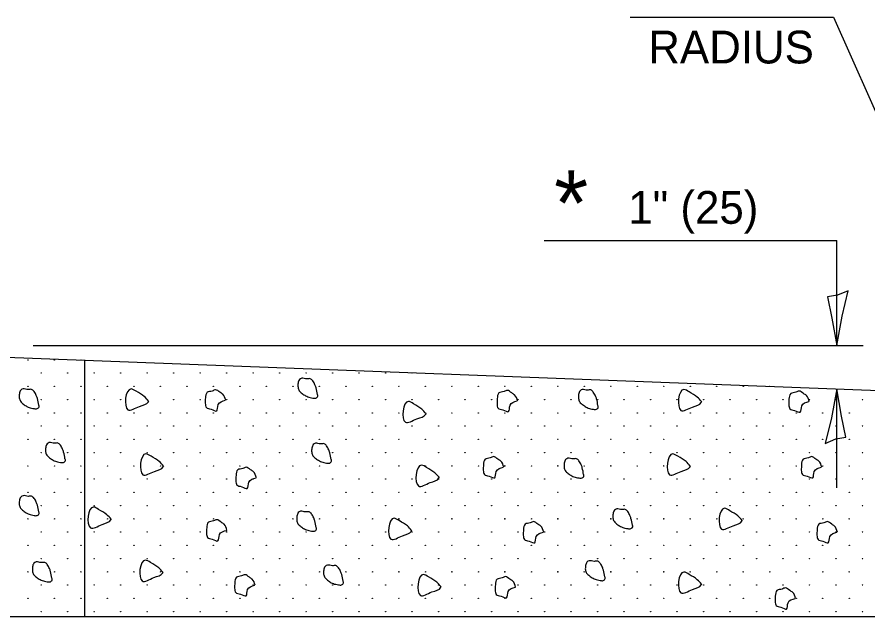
# Model space of a CAD drawing. Extents: x 10126 to 10806, y 10004 to 10444.
# Drawn here: x 10460.4 to 10534.4, y 10307.6 to 10359.8 of the extents above; entities that cross this region are included whole.
import ezdxf

# ---------------------------------------------------------------- set-up
doc = ezdxf.new("R2010")
doc.units = 0
for name, color, linetype in [('Design_PR_Back of Gutter or Curb line', 7, 'Continuous'), ('Design_PR_Roadway Dimensions', 7, 'Continuous'), ('Level 11', 7, 'Continuous'), ('Level 2', 7, 'Continuous'), ('Level 43', 7, 'Continuous'), ('Level 46', 7, 'Continuous'), ('Topo_Water Features', 7, 'Continuous')]:
    doc.layers.add(name, color=color, linetype=linetype)

msp = doc.modelspace()

# ---------------------------------------------------------------- linework, layer by layer
at = {"layer": 'Design_PR_Back of Gutter or Curb line'}
for p, q in [((10432.899, 10331.238), (10538.041, 10327.225)), ((10568.075, 10307.628), (10432.899, 10307.628))]:
    msp.add_line(p, q, dxfattribs=at)
at = {"layer": 'Level 11'}
for points in [[(10486.525, 10326.974), (10486.405, 10327.555), (10486.314, 10327.818), (10486.126, 10328.148), (10485.903, 10328.336), (10485.607, 10328.325), (10485.162, 10328.382), (10484.969, 10328.262), (10484.849, 10327.954), (10484.837, 10327.595), (10484.94, 10327.299), (10485.191, 10327.06), (10485.499, 10326.854), (10485.886, 10326.712), (10486.126, 10326.661), (10486.394, 10326.661), (10486.559, 10326.826), (10486.542, 10326.957)], [(10462.3, 10326.051), (10462.18, 10326.632), (10462.089, 10326.894), (10461.901, 10327.225), (10461.678, 10327.413), (10461.382, 10327.402), (10460.937, 10327.459), (10460.744, 10327.345), (10460.624, 10327.031), (10460.612, 10326.672), (10460.715, 10326.381), (10460.966, 10326.136), (10461.274, 10325.925), (10461.661, 10325.783), (10461.901, 10325.743), (10462.169, 10325.743), (10462.334, 10325.902), (10462.317, 10326.034)], [(10471.841, 10326.398), (10471.477, 10326.786), (10470.764, 10327.248), (10470.32, 10327.453), (10470.052, 10325.64), (10471.061, 10325.937), (10471.83, 10326.341), (10471.864, 10326.41)], [(10478.556, 10326.461), (10478.3, 10326.991), (10478.054, 10327.156), (10477.661, 10327.373), (10477.382, 10327.27), (10476.943, 10327.156), (10476.789, 10326.666), (10476.778, 10326.205), (10476.869, 10325.834), (10477.279, 10325.692), (10477.769, 10325.538), (10477.906, 10326.085), (10478.533, 10326.461)], [(10503.921, 10326.404), (10503.665, 10326.934), (10503.419, 10327.099), (10503.032, 10327.322), (10502.747, 10327.219), (10502.302, 10327.099), (10502.154, 10326.609), (10502.143, 10326.148), (10502.234, 10325.777), (10502.644, 10325.635), (10503.134, 10325.481), (10503.271, 10326.028), (10503.898, 10326.404)], [(10510.909, 10325.999), (10510.795, 10326.575), (10510.704, 10326.837), (10510.51, 10327.168), (10510.294, 10327.362), (10509.992, 10327.345), (10509.547, 10327.402), (10509.353, 10327.288), (10509.233, 10326.974), (10509.222, 10326.615), (10509.325, 10326.324), (10509.575, 10326.085), (10509.889, 10325.874), (10510.271, 10325.731), (10510.51, 10325.686), (10510.778, 10325.686), (10510.943, 10325.845), (10510.932, 10325.977)], [(10519.915, 10326.347), (10519.55, 10326.729), (10518.832, 10327.191), (10518.388, 10327.402), (10518.125, 10325.589), (10519.129, 10325.88), (10519.898, 10326.284), (10519.932, 10326.358)], [(10529.286, 10326.347), (10529.035, 10326.883), (10528.784, 10327.042), (10528.397, 10327.265), (10528.112, 10327.162), (10527.673, 10327.042), (10527.519, 10326.552), (10527.508, 10326.096), (10527.599, 10325.72), (10528.009, 10325.578), (10528.499, 10325.429), (10528.636, 10325.977), (10529.258, 10326.347)], [(10495.958, 10325.31), (10495.593, 10325.697), (10494.875, 10326.159), (10494.436, 10326.37), (10494.168, 10324.557), (10495.177, 10324.854), (10495.947, 10325.253), (10495.981, 10325.327)], [(10464.58, 10321.382), (10464.466, 10321.958), (10464.374, 10322.22), (10464.181, 10322.557), (10463.964, 10322.745), (10463.662, 10322.728), (10463.217, 10322.79), (10463.024, 10322.671), (10462.904, 10322.357), (10462.892, 10321.998), (10462.995, 10321.707), (10463.246, 10321.468), (10463.559, 10321.257), (10463.941, 10321.114), (10464.181, 10321.069), (10464.449, 10321.069), (10464.614, 10321.228), (10464.597, 10321.36)], [(10487.722, 10321.325), (10487.602, 10321.907), (10487.511, 10322.163), (10487.323, 10322.5), (10487.1, 10322.688), (10486.798, 10322.676), (10486.354, 10322.733), (10486.16, 10322.614), (10486.046, 10322.306), (10486.029, 10321.947), (10486.137, 10321.65), (10486.382, 10321.411), (10486.696, 10321.2), (10487.083, 10321.057), (10487.323, 10321.012), (10487.591, 10321.012), (10487.75, 10321.177), (10487.739, 10321.308)], [(10473.147, 10320.75), (10472.782, 10321.137), (10472.064, 10321.593), (10471.619, 10321.804), (10471.351, 10319.997), (10472.366, 10320.288), (10473.13, 10320.693), (10473.164, 10320.761)], [(10518.935, 10320.75), (10518.57, 10321.137), (10517.858, 10321.593), (10517.413, 10321.804), (10517.145, 10319.997), (10518.154, 10320.288), (10518.923, 10320.693), (10518.958, 10320.761)], [(10502.724, 10320.647), (10502.473, 10321.177), (10502.222, 10321.342), (10501.835, 10321.565), (10501.556, 10321.462), (10501.111, 10321.342), (10500.957, 10320.852), (10500.946, 10320.391), (10501.037, 10320.02), (10501.447, 10319.878), (10501.937, 10319.724), (10502.074, 10320.271), (10502.701, 10320.647)], [(10509.661, 10320.02), (10509.547, 10320.601), (10509.456, 10320.864), (10509.262, 10321.194), (10509.04, 10321.382), (10508.743, 10321.371), (10508.299, 10321.428), (10508.105, 10321.314), (10507.985, 10321), (10507.974, 10320.641), (10508.076, 10320.351), (10508.327, 10320.106), (10508.641, 10319.895), (10509.023, 10319.752), (10509.262, 10319.712), (10509.53, 10319.712), (10509.695, 10319.872), (10509.678, 10320.003)], [(10530.375, 10320.647), (10530.118, 10321.177), (10529.867, 10321.342), (10529.48, 10321.565), (10529.201, 10321.462), (10528.756, 10321.342), (10528.608, 10320.852), (10528.591, 10320.391), (10528.682, 10320.02), (10529.098, 10319.878), (10529.582, 10319.724), (10529.719, 10320.271), (10530.346, 10320.647)], [(10481.218, 10319.724), (10480.961, 10320.259), (10480.716, 10320.419), (10480.323, 10320.641), (10480.044, 10320.533), (10479.605, 10320.419), (10479.451, 10319.929), (10479.44, 10319.467), (10479.531, 10319.097), (10479.941, 10318.954), (10480.426, 10318.8), (10480.568, 10319.347), (10481.189, 10319.724)], [(10497.098, 10319.775), (10496.733, 10320.157), (10496.021, 10320.619), (10495.576, 10320.829), (10495.308, 10319.017), (10496.317, 10319.308), (10497.087, 10319.712), (10497.121, 10319.786)], [(10462.3, 10316.765), (10462.18, 10317.347), (10462.089, 10317.603), (10461.901, 10317.94), (10461.678, 10318.128), (10461.382, 10318.111), (10460.937, 10318.173), (10460.744, 10318.054), (10460.624, 10317.74), (10460.612, 10317.387), (10460.715, 10317.09), (10460.966, 10316.851), (10461.274, 10316.64), (10461.661, 10316.497), (10461.901, 10316.452), (10462.169, 10316.452), (10462.334, 10316.617), (10462.317, 10316.748)], [(10468.587, 10316.133), (10468.222, 10316.515), (10467.504, 10316.982), (10467.059, 10317.187), (10466.791, 10315.38), (10467.806, 10315.671), (10468.57, 10316.076), (10468.604, 10316.144)], [(10486.416, 10315.403), (10486.297, 10315.984), (10486.205, 10316.247), (10486.017, 10316.577), (10485.795, 10316.765), (10485.499, 10316.754), (10485.054, 10316.817), (10484.86, 10316.697), (10484.741, 10316.383), (10484.729, 10316.024), (10484.832, 10315.734), (10485.083, 10315.494), (10485.39, 10315.283), (10485.778, 10315.141), (10486.017, 10315.095), (10486.285, 10315.095), (10486.445, 10315.255), (10486.433, 10315.386)], [(10513.902, 10315.62), (10513.782, 10316.201), (10513.691, 10316.463), (10513.503, 10316.794), (10513.28, 10316.982), (10512.984, 10316.971), (10512.539, 10317.028), (10512.34, 10316.908), (10512.226, 10316.6), (10512.209, 10316.241), (10512.317, 10315.945), (10512.562, 10315.705), (10512.876, 10315.494), (10513.263, 10315.357), (10513.503, 10315.312), (10513.771, 10315.312), (10513.93, 10315.471), (10513.919, 10315.603)], [(10523.444, 10316.024), (10523.079, 10316.406), (10522.366, 10316.868), (10521.922, 10317.079), (10521.654, 10315.266), (10522.663, 10315.563), (10523.432, 10315.967), (10523.461, 10316.036)], [(10478.664, 10315.158), (10478.414, 10315.694), (10478.163, 10315.859), (10477.775, 10316.081), (10477.49, 10315.973), (10477.051, 10315.859), (10476.903, 10315.369), (10476.886, 10314.907), (10476.977, 10314.537), (10477.388, 10314.388), (10477.878, 10314.24), (10478.015, 10314.787), (10478.636, 10315.158)], [(10494.71, 10315.158), (10494.345, 10315.54), (10493.627, 10316.002), (10493.188, 10316.212), (10492.92, 10314.4), (10493.929, 10314.691), (10494.698, 10315.095), (10494.733, 10315.169)], [(10506.201, 10314.998), (10505.95, 10315.528), (10505.699, 10315.694), (10505.312, 10315.916), (10505.033, 10315.813), (10504.588, 10315.694), (10504.44, 10315.204), (10504.423, 10314.742), (10504.514, 10314.371), (10504.924, 10314.229), (10505.414, 10314.075), (10505.551, 10314.622), (10506.178, 10314.998)], [(10531.731, 10314.998), (10531.475, 10315.528), (10531.23, 10315.694), (10530.836, 10315.916), (10530.557, 10315.813), (10530.118, 10315.694), (10529.964, 10315.204), (10529.953, 10314.742), (10530.044, 10314.371), (10530.455, 10314.229), (10530.939, 10314.075), (10531.082, 10314.622), (10531.703, 10314.998)], [(10463.44, 10311.008), (10463.32, 10311.584), (10463.229, 10311.846), (10463.041, 10312.177), (10462.818, 10312.365), (10462.516, 10312.354), (10462.077, 10312.416), (10461.878, 10312.297), (10461.764, 10311.983), (10461.752, 10311.624), (10461.855, 10311.333), (10462.1, 10311.088), (10462.414, 10310.883), (10462.801, 10310.74), (10463.041, 10310.695), (10463.309, 10310.695), (10463.474, 10310.854), (10463.457, 10310.986)], [(10473.09, 10311.516), (10472.725, 10311.898), (10472.012, 10312.365), (10471.568, 10312.57), (10471.3, 10310.758), (10472.309, 10311.054), (10473.078, 10311.459), (10473.113, 10311.527)], [(10488.753, 10310.735), (10488.634, 10311.316), (10488.542, 10311.573), (10488.354, 10311.909), (10488.132, 10312.097), (10487.83, 10312.08), (10487.391, 10312.143), (10487.192, 10312.023), (10487.078, 10311.709), (10487.066, 10311.356), (10487.169, 10311.06), (10487.414, 10310.82), (10487.727, 10310.609), (10488.115, 10310.467), (10488.354, 10310.421), (10488.622, 10310.421), (10488.782, 10310.587), (10488.77, 10310.718)], [(10511.508, 10311.111), (10511.388, 10311.692), (10511.297, 10311.955), (10511.114, 10312.285), (10510.892, 10312.473), (10510.59, 10312.462), (10510.145, 10312.519), (10509.952, 10312.405), (10509.838, 10312.091), (10509.821, 10311.732), (10509.929, 10311.436), (10510.174, 10311.196), (10510.487, 10310.991), (10510.869, 10310.849), (10511.114, 10310.797), (10511.377, 10310.797), (10511.542, 10310.963), (10511.531, 10311.094)], [(10519.915, 10310.484), (10519.55, 10310.866), (10518.832, 10311.333), (10518.388, 10311.538), (10518.125, 10309.726), (10519.129, 10310.022), (10519.898, 10310.427), (10519.932, 10310.495)], [(10481.11, 10310.381), (10480.859, 10310.911), (10480.608, 10311.077), (10480.22, 10311.299), (10479.935, 10311.196), (10479.497, 10311.077), (10479.343, 10310.592), (10479.331, 10310.125), (10479.422, 10309.754), (10479.833, 10309.612), (10480.323, 10309.464), (10480.46, 10310.011), (10481.081, 10310.381)], [(10497.263, 10310.267), (10496.899, 10310.649), (10496.18, 10311.111), (10495.736, 10311.322), (10495.474, 10309.509), (10496.483, 10309.806), (10497.252, 10310.21), (10497.281, 10310.279)], [(10503.756, 10310.216), (10503.505, 10310.752), (10503.26, 10310.911), (10502.867, 10311.134), (10502.587, 10311.031), (10502.143, 10310.911), (10501.994, 10310.427), (10501.977, 10309.965), (10502.069, 10309.589), (10502.485, 10309.447), (10502.969, 10309.298), (10503.106, 10309.846), (10503.733, 10310.216)], [(10528.095, 10309.241), (10527.838, 10309.771), (10527.587, 10309.937), (10527.2, 10310.159), (10526.921, 10310.056), (10526.476, 10309.937), (10526.328, 10309.447), (10526.316, 10308.985), (10526.408, 10308.614), (10526.818, 10308.472), (10527.302, 10308.318), (10527.439, 10308.865), (10528.066, 10309.241)]]:
    msp.add_spline(points, degree=3, dxfattribs=at)
at = {"layer": 'Level 2'}
for centre in [(10461.361, 10329.977), (10463.665, 10329.977), (10465.968, 10329.977), (10462.513, 10328.825), (10464.816, 10328.825), (10467.119, 10328.825), (10469.422, 10328.825), (10471.726, 10328.825), (10474.029, 10328.825), (10476.332, 10328.825), (10478.635, 10328.825), (10480.938, 10328.825), (10483.241, 10328.825), (10485.544, 10328.825), (10487.848, 10328.825), (10490.151, 10328.825), (10492.454, 10328.825), (10494.757, 10328.825), (10461.361, 10327.674), (10463.665, 10327.674), (10465.968, 10327.674), (10468.271, 10327.674), (10470.574, 10327.674), (10472.877, 10327.674), (10475.18, 10327.674), (10477.483, 10327.674), (10479.787, 10327.674), (10482.09, 10327.674), (10484.393, 10327.674), (10486.696, 10327.674), (10488.999, 10327.674), (10491.302, 10327.674), (10493.605, 10327.674), (10495.909, 10327.674), (10498.212, 10327.674), (10500.515, 10327.674), (10502.818, 10327.674), (10505.121, 10327.674), (10507.424, 10327.674), (10509.727, 10327.674), (10512.031, 10327.674), (10514.334, 10327.674), (10516.637, 10327.674), (10518.94, 10327.674), (10521.243, 10327.674), (10523.546, 10327.674), (10525.85, 10327.674), (10462.513, 10326.522), (10464.816, 10326.522), (10467.119, 10326.522), (10469.422, 10326.522), (10471.726, 10326.522), (10474.029, 10326.522), (10476.332, 10326.522), (10478.635, 10326.522), (10480.938, 10326.522), (10483.241, 10326.522), (10485.544, 10326.522), (10487.848, 10326.522), (10490.151, 10326.522), (10492.454, 10326.522), (10494.757, 10326.522), (10497.06, 10326.522), (10499.363, 10326.522), (10501.666, 10326.522), (10503.97, 10326.522), (10506.273, 10326.522), (10508.576, 10326.522), (10510.879, 10326.522), (10513.182, 10326.522), (10515.485, 10326.522), (10517.788, 10326.522), (10520.092, 10326.522), (10522.395, 10326.522), (10524.698, 10326.522), (10527.001, 10326.522), (10529.304, 10326.522), (10531.607, 10326.522), (10533.911, 10326.522), (10461.361, 10325.37), (10463.665, 10325.37), (10465.968, 10325.37), (10468.271, 10325.37), (10470.574, 10325.37), (10472.877, 10325.37), (10475.18, 10325.37), (10477.483, 10325.37), (10479.787, 10325.37), (10482.09, 10325.37), (10484.393, 10325.37), (10486.696, 10325.37), (10488.999, 10325.37), (10491.302, 10325.37), (10493.605, 10325.37), (10495.909, 10325.37), (10498.212, 10325.37), (10500.515, 10325.37), (10502.818, 10325.37), (10505.121, 10325.37), (10507.424, 10325.37), (10509.727, 10325.37), (10512.031, 10325.37), (10514.334, 10325.37), (10516.637, 10325.37), (10518.94, 10325.37), (10521.243, 10325.37), (10523.546, 10325.37), (10525.85, 10325.37), (10528.153, 10325.37), (10530.456, 10325.37), (10532.759, 10325.37), (10462.513, 10324.219), (10464.816, 10324.219), (10467.119, 10324.219), (10469.422, 10324.219), (10471.726, 10324.219), (10474.029, 10324.219), (10476.332, 10324.219), (10478.635, 10324.219), (10480.938, 10324.219), (10483.241, 10324.219), (10485.544, 10324.219), (10487.848, 10324.219), (10490.151, 10324.219), (10492.454, 10324.219), (10494.757, 10324.219), (10497.06, 10324.219), (10499.363, 10324.219), (10501.666, 10324.219), (10503.97, 10324.219), (10506.273, 10324.219), (10508.576, 10324.219), (10510.879, 10324.219), (10513.182, 10324.219), (10515.485, 10324.219), (10517.788, 10324.219), (10520.092, 10324.219), (10522.395, 10324.219), (10524.698, 10324.219), (10527.001, 10324.219), (10529.304, 10324.219), (10531.607, 10324.219), (10533.911, 10324.219), (10461.361, 10323.067), (10463.665, 10323.067), (10465.968, 10323.067), (10468.271, 10323.067), (10470.574, 10323.067), (10472.877, 10323.067), (10475.18, 10323.067), (10477.483, 10323.067), (10479.787, 10323.067), (10482.09, 10323.067), (10484.393, 10323.067), (10486.696, 10323.067), (10488.999, 10323.067), (10491.302, 10323.067), (10493.605, 10323.067), (10495.909, 10323.067), (10498.212, 10323.067), (10500.515, 10323.067), (10502.818, 10323.067), (10505.121, 10323.067), (10507.424, 10323.067), (10509.727, 10323.067), (10512.031, 10323.067), (10514.334, 10323.067), (10516.637, 10323.067), (10518.94, 10323.067), (10521.243, 10323.067), (10523.546, 10323.067), (10525.85, 10323.067), (10528.153, 10323.067), (10530.456, 10323.067), (10532.759, 10323.067), (10462.513, 10321.916), (10464.816, 10321.916), (10467.119, 10321.916), (10469.422, 10321.916), (10471.726, 10321.916), (10474.029, 10321.916), (10476.332, 10321.916), (10478.635, 10321.916), (10480.938, 10321.916), (10483.241, 10321.916), (10485.544, 10321.916), (10487.848, 10321.916), (10490.151, 10321.916), (10492.454, 10321.916), (10494.757, 10321.916), (10497.06, 10321.916), (10499.363, 10321.916), (10501.666, 10321.916), (10503.97, 10321.916), (10506.273, 10321.916), (10508.576, 10321.916), (10510.879, 10321.916), (10513.182, 10321.916), (10515.485, 10321.916), (10517.788, 10321.916), (10520.092, 10321.916), (10522.395, 10321.916), (10524.698, 10321.916), (10527.001, 10321.916), (10529.304, 10321.916), (10531.607, 10321.916), (10533.911, 10321.916), (10461.361, 10320.764), (10463.665, 10320.764), (10465.968, 10320.764), (10468.271, 10320.764), (10470.574, 10320.764), (10472.877, 10320.764), (10475.18, 10320.764), (10477.483, 10320.764), (10479.787, 10320.764), (10482.09, 10320.764), (10484.393, 10320.764), (10486.696, 10320.764), (10488.999, 10320.764), (10491.302, 10320.764), (10493.605, 10320.764), (10495.909, 10320.764), (10498.212, 10320.764), (10500.515, 10320.764), (10502.818, 10320.764), (10505.121, 10320.764), (10507.424, 10320.764), (10509.727, 10320.764), (10512.031, 10320.764), (10514.334, 10320.764), (10516.637, 10320.764), (10518.94, 10320.764), (10521.243, 10320.764), (10523.546, 10320.764), (10525.85, 10320.764), (10528.153, 10320.764), (10530.456, 10320.764), (10532.759, 10320.764), (10462.513, 10319.613), (10464.816, 10319.613), (10467.119, 10319.613), (10469.422, 10319.613), (10471.726, 10319.613), (10474.029, 10319.613), (10476.332, 10319.613), (10478.635, 10319.613), (10480.938, 10319.613), (10483.241, 10319.613), (10485.544, 10319.613), (10487.848, 10319.613), (10490.151, 10319.613), (10492.454, 10319.613), (10494.757, 10319.613), (10497.06, 10319.613), (10499.363, 10319.613), (10501.666, 10319.613), (10503.97, 10319.613), (10506.273, 10319.613), (10508.576, 10319.613), (10510.879, 10319.613), (10513.182, 10319.613), (10515.485, 10319.613), (10517.788, 10319.613), (10520.092, 10319.613), (10522.395, 10319.613), (10524.698, 10319.613), (10527.001, 10319.613), (10529.304, 10319.613), (10531.607, 10319.613), (10533.911, 10319.613), (10461.361, 10318.461), (10463.665, 10318.461), (10465.968, 10318.461), (10468.271, 10318.461), (10470.574, 10318.461), (10472.877, 10318.461), (10475.18, 10318.461), (10477.483, 10318.461), (10479.787, 10318.461), (10482.09, 10318.461), (10484.393, 10318.461), (10486.696, 10318.461), (10488.999, 10318.461), (10491.302, 10318.461), (10493.605, 10318.461), (10495.909, 10318.461), (10498.212, 10318.461), (10500.515, 10318.461), (10502.818, 10318.461), (10505.121, 10318.461), (10507.424, 10318.461), (10509.727, 10318.461), (10512.031, 10318.461), (10514.334, 10318.461), (10516.637, 10318.461), (10518.94, 10318.461), (10521.243, 10318.461), (10523.546, 10318.461), (10525.85, 10318.461), (10528.153, 10318.461), (10530.456, 10318.461), (10532.759, 10318.461), (10462.513, 10317.309), (10464.816, 10317.309), (10467.119, 10317.309), (10469.422, 10317.309), (10471.726, 10317.309), (10474.029, 10317.309), (10476.332, 10317.309), (10478.635, 10317.309), (10480.938, 10317.309), (10483.241, 10317.309), (10485.544, 10317.309), (10487.848, 10317.309), (10490.151, 10317.309), (10492.454, 10317.309), (10494.757, 10317.309), (10497.06, 10317.309), (10499.363, 10317.309), (10501.666, 10317.309), (10503.97, 10317.309), (10506.273, 10317.309), (10508.576, 10317.309), (10510.879, 10317.309), (10513.182, 10317.309), (10515.485, 10317.309), (10517.788, 10317.309), (10520.092, 10317.309), (10522.395, 10317.309), (10524.698, 10317.309), (10527.001, 10317.309), (10529.304, 10317.309), (10531.607, 10317.309), (10533.911, 10317.309), (10461.361, 10316.158), (10463.665, 10316.158), (10465.968, 10316.158), (10468.271, 10316.158), (10470.574, 10316.158), (10472.877, 10316.158), (10475.18, 10316.158), (10477.483, 10316.158), (10479.787, 10316.158), (10482.09, 10316.158), (10484.393, 10316.158), (10486.696, 10316.158), (10488.999, 10316.158), (10491.302, 10316.158), (10493.605, 10316.158), (10495.909, 10316.158), (10498.212, 10316.158), (10500.515, 10316.158), (10502.818, 10316.158), (10505.121, 10316.158), (10507.424, 10316.158), (10509.727, 10316.158), (10512.031, 10316.158), (10514.334, 10316.158), (10516.637, 10316.158), (10518.94, 10316.158), (10521.243, 10316.158), (10523.546, 10316.158), (10525.85, 10316.158), (10528.153, 10316.158), (10530.456, 10316.158), (10532.759, 10316.158), (10462.513, 10315.006), (10464.816, 10315.006), (10467.119, 10315.006), (10469.422, 10315.006), (10471.726, 10315.006), (10474.029, 10315.006), (10476.332, 10315.006), (10478.635, 10315.006), (10480.938, 10315.006), (10483.241, 10315.006), (10485.544, 10315.006), (10487.848, 10315.006), (10490.151, 10315.006), (10492.454, 10315.006), (10494.757, 10315.006), (10497.06, 10315.006), (10499.363, 10315.006), (10501.666, 10315.006), (10503.97, 10315.006), (10506.273, 10315.006), (10508.576, 10315.006), (10510.879, 10315.006), (10513.182, 10315.006), (10515.485, 10315.006), (10517.788, 10315.006), (10520.092, 10315.006), (10522.395, 10315.006), (10524.698, 10315.006), (10527.001, 10315.006), (10529.304, 10315.006), (10531.607, 10315.006), (10533.911, 10315.006), (10461.361, 10313.855), (10463.665, 10313.855), (10465.968, 10313.855), (10468.271, 10313.855), (10470.574, 10313.855), (10472.877, 10313.855), (10475.18, 10313.855), (10477.483, 10313.855), (10479.787, 10313.855), (10482.09, 10313.855), (10484.393, 10313.855), (10486.696, 10313.855), (10488.999, 10313.855), (10491.302, 10313.855), (10493.605, 10313.855), (10495.909, 10313.855), (10498.212, 10313.855), (10500.515, 10313.855), (10502.818, 10313.855), (10505.121, 10313.855), (10507.424, 10313.855), (10509.727, 10313.855), (10512.031, 10313.855), (10514.334, 10313.855), (10516.637, 10313.855), (10518.94, 10313.855), (10521.243, 10313.855), (10523.546, 10313.855), (10525.85, 10313.855), (10528.153, 10313.855), (10530.456, 10313.855), (10532.759, 10313.855), (10462.513, 10312.703), (10464.816, 10312.703), (10467.119, 10312.703), (10469.422, 10312.703), (10471.726, 10312.703), (10474.029, 10312.703), (10476.332, 10312.703), (10478.635, 10312.703), (10480.938, 10312.703), (10483.241, 10312.703), (10485.544, 10312.703), (10487.848, 10312.703), (10490.151, 10312.703), (10492.454, 10312.703), (10494.757, 10312.703), (10497.06, 10312.703), (10499.363, 10312.703), (10501.666, 10312.703), (10503.97, 10312.703), (10506.273, 10312.703), (10508.576, 10312.703), (10510.879, 10312.703), (10513.182, 10312.703), (10515.485, 10312.703), (10517.788, 10312.703), (10520.092, 10312.703), (10522.395, 10312.703), (10524.698, 10312.703), (10527.001, 10312.703), (10529.304, 10312.703), (10531.607, 10312.703), (10533.911, 10312.703), (10461.361, 10311.552), (10463.665, 10311.552), (10465.968, 10311.552), (10468.271, 10311.552), (10470.574, 10311.552), (10472.877, 10311.552), (10475.18, 10311.552), (10477.483, 10311.552), (10479.787, 10311.552), (10482.09, 10311.552), (10484.393, 10311.552), (10486.696, 10311.552), (10488.999, 10311.552), (10491.302, 10311.552), (10493.605, 10311.552), (10495.909, 10311.552), (10498.212, 10311.552), (10500.515, 10311.552), (10502.818, 10311.552), (10505.121, 10311.552), (10507.424, 10311.552), (10509.727, 10311.552), (10512.031, 10311.552), (10514.334, 10311.552), (10516.637, 10311.552), (10518.94, 10311.552), (10521.243, 10311.552), (10523.546, 10311.552), (10525.85, 10311.552), (10528.153, 10311.552), (10530.456, 10311.552), (10532.759, 10311.552), (10462.513, 10310.4), (10464.816, 10310.4), (10467.119, 10310.4), (10469.422, 10310.4), (10471.726, 10310.4), (10474.029, 10310.4), (10476.332, 10310.4), (10478.635, 10310.4), (10480.938, 10310.4), (10483.241, 10310.4), (10485.544, 10310.4), (10487.848, 10310.4), (10490.151, 10310.4), (10492.454, 10310.4), (10494.757, 10310.4), (10497.06, 10310.4), (10499.363, 10310.4), (10501.666, 10310.4), (10503.97, 10310.4), (10506.273, 10310.4), (10508.576, 10310.4), (10510.879, 10310.4), (10513.182, 10310.4), (10515.485, 10310.4), (10517.788, 10310.4), (10520.092, 10310.4), (10522.395, 10310.4), (10524.698, 10310.4), (10527.001, 10310.4), (10529.304, 10310.4), (10531.607, 10310.4), (10533.911, 10310.4), (10461.361, 10309.248), (10463.665, 10309.248), (10465.968, 10309.248), (10468.271, 10309.248), (10470.574, 10309.248), (10472.877, 10309.248), (10475.18, 10309.248), (10477.483, 10309.248), (10479.787, 10309.248), (10482.09, 10309.248), (10484.393, 10309.248), (10486.696, 10309.248), (10488.999, 10309.248), (10491.302, 10309.248), (10493.605, 10309.248), (10495.909, 10309.248), (10498.212, 10309.248), (10500.515, 10309.248), (10502.818, 10309.248), (10505.121, 10309.248), (10507.424, 10309.248), (10509.727, 10309.248), (10512.031, 10309.248), (10514.334, 10309.248), (10516.637, 10309.248), (10518.94, 10309.248), (10521.243, 10309.248), (10523.546, 10309.248), (10525.85, 10309.248), (10528.153, 10309.248), (10530.456, 10309.248), (10532.759, 10309.248), (10462.513, 10308.097), (10464.816, 10308.097), (10467.119, 10308.097), (10469.422, 10308.097), (10471.726, 10308.097), (10474.029, 10308.097), (10476.332, 10308.097), (10478.635, 10308.097), (10480.938, 10308.097), (10483.241, 10308.097), (10485.544, 10308.097), (10487.848, 10308.097), (10490.151, 10308.097), (10492.454, 10308.097), (10494.757, 10308.097), (10497.06, 10308.097), (10499.363, 10308.097), (10501.666, 10308.097), (10503.97, 10308.097), (10506.273, 10308.097), (10508.576, 10308.097), (10510.879, 10308.097), (10513.182, 10308.097), (10515.485, 10308.097), (10517.788, 10308.097), (10520.092, 10308.097), (10522.395, 10308.097), (10524.698, 10308.097), (10527.001, 10308.097), (10529.304, 10308.097), (10531.607, 10308.097), (10533.911, 10308.097)]:
    msp.add_circle(centre, 0.0163, dxfattribs=at)
at = {"layer": 'Level 43'}
for p, q in [((10513.721, 10359.779), (10531.387, 10359.779)), ((10531.387, 10359.779), (10544.87, 10329.379)), ((10506.23, 10340.348), (10531.669, 10340.348)), ((10531.669, 10331.238), (10531.669, 10340.348)), ((10461.827, 10331.238), (10533.966, 10331.238)), ((10531.669, 10318.84), (10531.669, 10327.47))]:
    msp.add_line(p, q, dxfattribs=at)
for points in [[(10532.662, 10335.986), (10531.748, 10335.6), (10530.874, 10335.45), (10531.258, 10333.613), (10531.669, 10331.238), (10532.128, 10333.77)], [(10530.675, 10322.72), (10531.589, 10323.108), (10532.463, 10323.256), (10532.079, 10325.095), (10531.669, 10327.47), (10531.209, 10324.935)]]:
    msp.add_lwpolyline(points, close=True, dxfattribs=at)
at = {"layer": 'Level 46'}
msp.add_line((10466.29, 10329.967), (10466.29, 10307.628), dxfattribs=at)

# ---------------------------------------------------------------- texts
at = {"layer": 'Design_PR_Roadway Dimensions'}
for s, p in [('RADIUS', (10515.285, 10355.744)), ('1" (25)', (10513.548, 10341.806))]:
    msp.add_text(s, height=2.85, dxfattribs=at).set_placement(p)
at = {"layer": 'Topo_Water Features'}
msp.add_text('*', height=5.7, dxfattribs=at).set_placement((10507.102, 10340.755))

doc.saveas('drawing.dxf')
